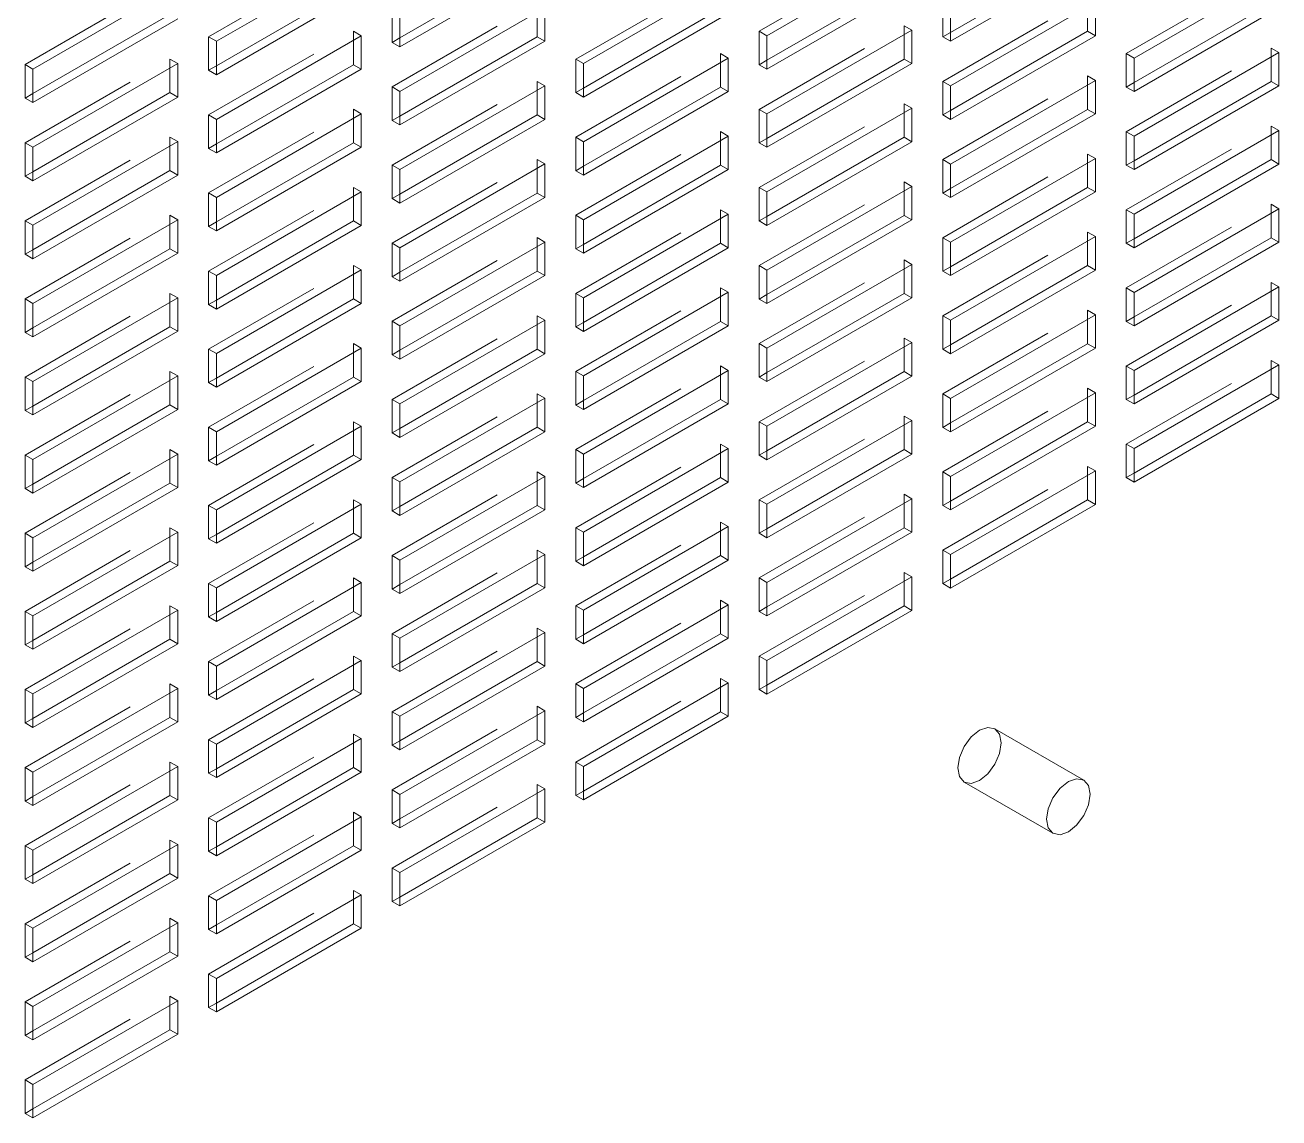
# Model space of a CAD drawing. Header units: millimetres. Extents: x 1 to 4201, y 2 to 2972.
# Drawn here: x 3786.4 to 3917.5, y 2226.5 to 2340.8 of the extents above; entities that cross this region are included whole.
import ezdxf

# ---------------------------------------------------------------- set-up
doc = ezdxf.new("R2010")
doc.units = ezdxf.units.MM
doc.header["$LTSCALE"] = 10
doc.linetypes.add('HIDDEN', pattern=[1.905, 1.27, -0.635])

msp = doc.modelspace()

# ---------------------------------------------------------------- linework, layer by layer
at = {"color": 7, "linetype": 'HIDDEN', "lineweight": 0}
for p, q in [((3863.122, 2340.127), (3878.274, 2348.875)), ((3805.543, 2339.55), (3820.695, 2348.297)), ((3843.929, 2337.213), (3859.081, 2345.96)), ((3901.508, 2337.791), (3916.66, 2346.538)), ((3786.35, 2336.635), (3801.502, 2345.382)), ((3882.315, 2334.876), (3897.467, 2343.624)), ((3824.736, 2334.299), (3839.888, 2343.046)), ((3824.736, 2338.965), (3824.736, 2342.464)), ((3882.315, 2339.542), (3882.315, 2343.042)), ((3863.122, 2331.962), (3878.274, 2340.709)), ((3879.082, 2340.243), (3878.274, 2340.709)), ((3878.274, 2340.709), (3878.274, 2339.776)), ((3805.543, 2331.384), (3820.695, 2340.131)), ((3805.543, 2336.05), (3805.543, 2339.55)), ((3806.351, 2339.083), (3805.543, 2339.55)), ((3821.503, 2339.665), (3820.695, 2340.131)), ((3820.695, 2340.131), (3820.695, 2339.198)), ((3825.544, 2339.431), (3824.736, 2338.965)), ((3863.122, 2336.628), (3863.122, 2340.127)), ((3863.93, 2339.661), (3863.122, 2340.127)), ((3883.123, 2340.009), (3882.315, 2339.542)), ((3883.123, 2339.076), (3882.315, 2339.542)), ((3825.544, 2338.498), (3824.736, 2338.965)), ((3901.508, 2329.625), (3916.66, 2338.373)), ((3917.468, 2337.906), (3916.66, 2338.373)), ((3916.66, 2338.373), (3916.66, 2337.44)), ((3786.35, 2328.47), (3801.502, 2337.217)), ((3787.158, 2336.169), (3786.35, 2336.635)), ((3786.35, 2333.136), (3786.35, 2336.635)), ((3802.311, 2336.751), (3801.502, 2337.217)), ((3801.502, 2337.217), (3801.502, 2336.284)), ((3843.929, 2329.048), (3859.081, 2337.795)), ((3843.929, 2333.714), (3843.929, 2337.213)), ((3844.737, 2336.747), (3843.929, 2337.213)), ((3859.889, 2337.328), (3859.081, 2337.795)), ((3859.081, 2337.795), (3859.081, 2336.862)), ((3863.93, 2337.095), (3863.122, 2336.628)), ((3863.93, 2336.161), (3863.122, 2336.628)), ((3901.508, 2334.291), (3901.508, 2337.791)), ((3902.316, 2337.324), (3901.508, 2337.791)), ((3806.351, 2336.517), (3805.543, 2336.05)), ((3806.351, 2335.584), (3805.543, 2336.05)), ((3882.315, 2326.711), (3897.467, 2335.458)), ((3898.275, 2334.992), (3897.467, 2335.458)), ((3897.467, 2335.458), (3897.467, 2334.525)), ((3824.736, 2326.133), (3839.888, 2334.88)), ((3824.736, 2330.799), (3824.736, 2334.299)), ((3825.544, 2333.832), (3824.736, 2334.299)), ((3840.696, 2334.414), (3839.888, 2334.88)), ((3839.888, 2334.88), (3839.888, 2333.947)), ((3844.737, 2334.18), (3843.929, 2333.714)), ((3882.315, 2331.377), (3882.315, 2334.876)), ((3883.123, 2334.41), (3882.315, 2334.876)), ((3902.316, 2334.758), (3901.508, 2334.291)), ((3902.316, 2333.825), (3901.508, 2334.291)), ((3787.158, 2333.602), (3786.35, 2333.136)), ((3787.158, 2332.669), (3786.35, 2333.136)), ((3844.737, 2333.247), (3843.929, 2333.714)), ((3805.543, 2323.219), (3820.695, 2331.966)), ((3805.543, 2327.885), (3805.543, 2331.384)), ((3806.351, 2330.918), (3805.543, 2331.384)), ((3821.503, 2331.5), (3820.695, 2331.966)), ((3820.695, 2331.966), (3820.695, 2331.033)), ((3863.122, 2323.797), (3878.274, 2332.544)), ((3863.122, 2328.463), (3863.122, 2331.962)), ((3863.93, 2331.496), (3863.122, 2331.962)), ((3879.082, 2332.077), (3878.274, 2332.544)), ((3878.274, 2332.544), (3878.274, 2331.611)), ((3883.123, 2331.844), (3882.315, 2331.377)), ((3883.123, 2330.91), (3882.315, 2331.377)), ((3825.544, 2331.266), (3824.736, 2330.799)), ((3825.544, 2330.333), (3824.736, 2330.799)), ((3901.508, 2321.46), (3916.66, 2330.207)), ((3917.468, 2329.741), (3916.66, 2330.207)), ((3916.66, 2330.207), (3916.66, 2329.274)), ((3786.35, 2320.304), (3801.502, 2329.052)), ((3802.311, 2328.585), (3801.502, 2329.052)), ((3801.502, 2329.052), (3801.502, 2328.119)), ((3843.929, 2320.882), (3859.081, 2329.629)), ((3843.929, 2325.548), (3843.929, 2329.048)), ((3844.737, 2328.581), (3843.929, 2329.048)), ((3859.889, 2329.163), (3859.081, 2329.629)), ((3859.081, 2329.629), (3859.081, 2328.696)), ((3863.93, 2328.929), (3863.122, 2328.463)), ((3901.508, 2326.126), (3901.508, 2329.625)), ((3902.316, 2329.159), (3901.508, 2329.625)), ((3787.158, 2328.003), (3786.35, 2328.47)), ((3786.35, 2324.97), (3786.35, 2328.47)), ((3806.351, 2328.351), (3805.543, 2327.885)), ((3806.351, 2327.418), (3805.543, 2327.885)), ((3863.93, 2327.996), (3863.122, 2328.463)), ((3824.736, 2317.968), (3839.888, 2326.715)), ((3825.544, 2325.667), (3824.736, 2326.133)), ((3824.736, 2322.634), (3824.736, 2326.133)), ((3840.696, 2326.249), (3839.888, 2326.715)), ((3839.888, 2326.715), (3839.888, 2325.782)), ((3882.315, 2318.546), (3897.467, 2327.293)), ((3883.123, 2326.245), (3882.315, 2326.711)), ((3882.315, 2323.212), (3882.315, 2326.711)), ((3898.275, 2326.826), (3897.467, 2327.293)), ((3897.467, 2327.293), (3897.467, 2326.36)), ((3902.316, 2326.593), (3901.508, 2326.126)), ((3902.316, 2325.66), (3901.508, 2326.126)), ((3787.158, 2325.437), (3786.35, 2324.97)), ((3787.158, 2324.504), (3786.35, 2324.97)), ((3844.737, 2326.015), (3843.929, 2325.548)), ((3844.737, 2325.082), (3843.929, 2325.548)), ((3805.543, 2315.053), (3820.695, 2323.801)), ((3821.503, 2323.334), (3820.695, 2323.801)), ((3820.695, 2323.801), (3820.695, 2322.868)), ((3863.122, 2315.631), (3878.274, 2324.378)), ((3863.93, 2323.33), (3863.122, 2323.797)), ((3863.122, 2320.297), (3863.122, 2323.797)), ((3879.082, 2323.912), (3878.274, 2324.378)), ((3878.274, 2324.378), (3878.274, 2323.445)), ((3883.123, 2323.678), (3882.315, 2323.212)), ((3806.351, 2322.752), (3805.543, 2323.219)), ((3805.543, 2319.719), (3805.543, 2323.219)), ((3825.544, 2323.1), (3824.736, 2322.634)), ((3825.544, 2322.167), (3824.736, 2322.634)), ((3883.123, 2322.745), (3882.315, 2323.212)), ((3786.35, 2312.139), (3801.502, 2320.886)), ((3802.311, 2320.42), (3801.502, 2320.886)), ((3801.502, 2320.886), (3801.502, 2319.953)), ((3843.929, 2312.717), (3859.081, 2321.464)), ((3844.737, 2320.416), (3843.929, 2320.882)), ((3843.929, 2317.383), (3843.929, 2320.882)), ((3859.889, 2320.998), (3859.081, 2321.464)), ((3859.081, 2321.464), (3859.081, 2320.531)), ((3901.508, 2313.295), (3916.66, 2322.042)), ((3902.316, 2320.994), (3901.508, 2321.46)), ((3901.508, 2317.961), (3901.508, 2321.46)), ((3917.468, 2321.575), (3916.66, 2322.042)), ((3916.66, 2322.042), (3916.66, 2321.109)), ((3787.158, 2319.838), (3786.35, 2320.304)), ((3786.35, 2316.805), (3786.35, 2320.304)), ((3806.351, 2320.186), (3805.543, 2319.719)), ((3806.351, 2319.253), (3805.543, 2319.719)), ((3863.93, 2320.764), (3863.122, 2320.297)), ((3863.93, 2319.831), (3863.122, 2320.297)), ((3824.736, 2309.802), (3839.888, 2318.55)), ((3840.696, 2318.083), (3839.888, 2318.55)), ((3839.888, 2318.55), (3839.888, 2317.617)), ((3882.315, 2310.38), (3897.467, 2319.127)), ((3882.315, 2315.046), (3882.315, 2318.546)), ((3883.123, 2318.079), (3882.315, 2318.546)), ((3898.275, 2318.661), (3897.467, 2319.127)), ((3897.467, 2319.127), (3897.467, 2318.194)), ((3902.316, 2318.427), (3901.508, 2317.961)), ((3787.158, 2317.271), (3786.35, 2316.805)), ((3824.736, 2314.468), (3824.736, 2317.968)), ((3825.544, 2317.501), (3824.736, 2317.968)), ((3844.737, 2317.849), (3843.929, 2317.383)), ((3844.737, 2316.916), (3843.929, 2317.383)), ((3902.316, 2317.494), (3901.508, 2317.961)), ((3787.158, 2316.338), (3786.35, 2316.805)), ((3805.543, 2306.888), (3820.695, 2315.635)), ((3821.503, 2315.169), (3820.695, 2315.635)), ((3820.695, 2315.635), (3820.695, 2314.702)), ((3863.122, 2307.466), (3878.274, 2316.213)), ((3863.122, 2312.132), (3863.122, 2315.631)), ((3863.93, 2315.165), (3863.122, 2315.631)), ((3879.082, 2315.747), (3878.274, 2316.213)), ((3878.274, 2316.213), (3878.274, 2315.28)), ((3806.351, 2314.587), (3805.543, 2315.053)), ((3805.543, 2311.554), (3805.543, 2315.053)), ((3825.544, 2314.935), (3824.736, 2314.468)), ((3825.544, 2314.002), (3824.736, 2314.468)), ((3883.123, 2315.513), (3882.315, 2315.046)), ((3883.123, 2314.58), (3882.315, 2315.046)), ((3843.929, 2304.551), (3859.081, 2313.299)), ((3859.889, 2312.832), (3859.081, 2313.299)), ((3859.081, 2313.299), (3859.081, 2312.366)), ((3901.508, 2305.129), (3916.66, 2313.876)), ((3901.508, 2309.795), (3901.508, 2313.295)), ((3902.316, 2312.828), (3901.508, 2313.295)), ((3917.468, 2313.41), (3916.66, 2313.876)), ((3916.66, 2313.876), (3916.66, 2312.943)), ((3786.35, 2303.974), (3801.502, 2312.721)), ((3786.35, 2308.64), (3786.35, 2312.139)), ((3787.158, 2311.672), (3786.35, 2312.139)), ((3802.311, 2312.254), (3801.502, 2312.721)), ((3801.502, 2312.721), (3801.502, 2311.788)), ((3806.351, 2312.02), (3805.543, 2311.554)), ((3844.737, 2312.25), (3843.929, 2312.717)), ((3843.929, 2309.217), (3843.929, 2312.717)), ((3863.93, 2312.598), (3863.122, 2312.132)), ((3863.93, 2311.665), (3863.122, 2312.132)), ((3806.351, 2311.087), (3805.543, 2311.554)), ((3824.736, 2301.637), (3839.888, 2310.384)), ((3840.696, 2309.918), (3839.888, 2310.384)), ((3839.888, 2310.384), (3839.888, 2309.451)), ((3882.315, 2302.215), (3897.467, 2310.962)), ((3882.315, 2306.881), (3882.315, 2310.38)), ((3883.123, 2309.914), (3882.315, 2310.38)), ((3898.275, 2310.496), (3897.467, 2310.962)), ((3897.467, 2310.962), (3897.467, 2310.029)), ((3787.158, 2309.106), (3786.35, 2308.64)), ((3825.544, 2309.336), (3824.736, 2309.802)), ((3824.736, 2306.303), (3824.736, 2309.802)), ((3844.737, 2309.684), (3843.929, 2309.217)), ((3844.737, 2308.751), (3843.929, 2309.217)), ((3902.316, 2310.262), (3901.508, 2309.795)), ((3902.316, 2309.329), (3901.508, 2309.795)), ((3787.158, 2308.173), (3786.35, 2308.64)), ((3863.122, 2299.3), (3878.274, 2308.048)), ((3879.082, 2307.581), (3878.274, 2308.048)), ((3878.274, 2308.048), (3878.274, 2307.115)), ((3805.543, 2298.723), (3820.695, 2307.47)), ((3805.543, 2303.389), (3805.543, 2306.888)), ((3806.351, 2306.421), (3805.543, 2306.888)), ((3821.503, 2307.003), (3820.695, 2307.47)), ((3820.695, 2307.47), (3820.695, 2306.537)), ((3825.544, 2306.769), (3824.736, 2306.303)), ((3863.93, 2306.999), (3863.122, 2307.466)), ((3863.122, 2303.966), (3863.122, 2307.466)), ((3883.123, 2307.347), (3882.315, 2306.881)), ((3883.123, 2306.414), (3882.315, 2306.881)), ((3825.544, 2305.836), (3824.736, 2306.303)), ((3843.929, 2296.386), (3859.081, 2305.133)), ((3859.889, 2304.667), (3859.081, 2305.133)), ((3859.081, 2305.133), (3859.081, 2304.2)), ((3901.508, 2296.964), (3916.66, 2305.711)), ((3902.316, 2304.663), (3901.508, 2305.129)), ((3901.508, 2301.63), (3901.508, 2305.129)), ((3917.468, 2305.245), (3916.66, 2305.711)), ((3916.66, 2305.711), (3916.66, 2304.778)), ((3786.35, 2295.808), (3801.502, 2304.555)), ((3787.158, 2303.507), (3786.35, 2303.974)), ((3786.35, 2300.474), (3786.35, 2303.974)), ((3802.311, 2304.089), (3801.502, 2304.555)), ((3801.502, 2304.555), (3801.502, 2303.622)), ((3806.351, 2303.855), (3805.543, 2303.389)), ((3843.929, 2301.052), (3843.929, 2304.551)), ((3844.737, 2304.085), (3843.929, 2304.551)), ((3863.93, 2304.433), (3863.122, 2303.966)), ((3863.93, 2303.5), (3863.122, 2303.966)), ((3806.351, 2302.922), (3805.543, 2303.389)), ((3882.315, 2294.049), (3897.467, 2302.797)), ((3898.275, 2302.33), (3897.467, 2302.797)), ((3897.467, 2302.797), (3897.467, 2301.864)), ((3824.736, 2293.472), (3839.888, 2302.219)), ((3824.736, 2298.138), (3824.736, 2301.637)), ((3825.544, 2301.17), (3824.736, 2301.637)), ((3840.696, 2301.752), (3839.888, 2302.219)), ((3839.888, 2302.219), (3839.888, 2301.286)), ((3844.737, 2301.518), (3843.929, 2301.052)), ((3882.315, 2298.715), (3882.315, 2302.215)), ((3883.123, 2301.748), (3882.315, 2302.215)), ((3902.316, 2302.096), (3901.508, 2301.63)), ((3902.316, 2301.163), (3901.508, 2301.63)), ((3787.158, 2300.941), (3786.35, 2300.474)), ((3787.158, 2300.008), (3786.35, 2300.474)), ((3844.737, 2300.585), (3843.929, 2301.052)), ((3863.122, 2291.135), (3878.274, 2299.882)), ((3879.082, 2299.416), (3878.274, 2299.882)), ((3878.274, 2299.882), (3878.274, 2298.949)), ((3805.543, 2290.557), (3820.695, 2299.304)), ((3806.351, 2298.256), (3805.543, 2298.723)), ((3805.543, 2295.223), (3805.543, 2298.723)), ((3821.503, 2298.838), (3820.695, 2299.304)), ((3820.695, 2299.304), (3820.695, 2298.371)), ((3825.544, 2298.604), (3824.736, 2298.138)), ((3863.122, 2295.801), (3863.122, 2299.3)), ((3863.93, 2298.834), (3863.122, 2299.3)), ((3883.123, 2299.182), (3882.315, 2298.715)), ((3883.123, 2298.249), (3882.315, 2298.715)), ((3825.544, 2297.671), (3824.736, 2298.138)), ((3786.35, 2287.643), (3801.502, 2296.39)), ((3802.311, 2295.923), (3801.502, 2296.39)), ((3801.502, 2296.39), (3801.502, 2295.457)), ((3843.929, 2288.221), (3859.081, 2296.968)), ((3844.737, 2295.919), (3843.929, 2296.386)), ((3843.929, 2292.887), (3843.929, 2296.386)), ((3859.889, 2296.501), (3859.081, 2296.968)), ((3859.081, 2296.968), (3859.081, 2296.035)), ((3863.93, 2296.267), (3863.122, 2295.801)), ((3902.316, 2296.497), (3901.508, 2296.964)), ((3901.508, 2293.464), (3901.508, 2296.964)), ((3787.158, 2295.342), (3786.35, 2295.808)), ((3786.35, 2292.309), (3786.35, 2295.808)), ((3806.351, 2295.69), (3805.543, 2295.223)), ((3806.351, 2294.757), (3805.543, 2295.223)), ((3863.93, 2295.334), (3863.122, 2295.801)), ((3882.315, 2285.884), (3897.467, 2294.631)), ((3898.275, 2294.165), (3897.467, 2294.631)), ((3897.467, 2294.631), (3897.467, 2293.698)), ((3824.736, 2285.306), (3839.888, 2294.053)), ((3824.736, 2289.972), (3824.736, 2293.472)), ((3825.544, 2293.005), (3824.736, 2293.472)), ((3840.696, 2293.587), (3839.888, 2294.053)), ((3839.888, 2294.053), (3839.888, 2293.12)), ((3844.737, 2293.353), (3843.929, 2292.887)), ((3882.315, 2290.55), (3882.315, 2294.049)), ((3883.123, 2293.583), (3882.315, 2294.049)), ((3902.316, 2293.931), (3901.508, 2293.464)), ((3902.316, 2292.998), (3901.508, 2293.464)), ((3787.158, 2292.775), (3786.35, 2292.309)), ((3787.158, 2291.842), (3786.35, 2292.309)), ((3844.737, 2292.42), (3843.929, 2292.887)), ((3805.543, 2282.392), (3820.695, 2291.139)), ((3821.503, 2290.672), (3820.695, 2291.139)), ((3820.695, 2291.139), (3820.695, 2290.206)), ((3863.122, 2282.97), (3878.274, 2291.717)), ((3863.122, 2287.636), (3863.122, 2291.135)), ((3863.93, 2290.668), (3863.122, 2291.135)), ((3879.082, 2291.25), (3878.274, 2291.717)), ((3878.274, 2291.717), (3878.274, 2290.784)), ((3883.123, 2291.016), (3882.315, 2290.55)), ((3806.351, 2290.091), (3805.543, 2290.557)), ((3805.543, 2287.058), (3805.543, 2290.557)), ((3825.544, 2290.439), (3824.736, 2289.972)), ((3825.544, 2289.506), (3824.736, 2289.972)), ((3883.123, 2290.083), (3882.315, 2290.55)), ((3786.35, 2279.477), (3801.502, 2288.225)), ((3802.311, 2287.758), (3801.502, 2288.225)), ((3801.502, 2288.225), (3801.502, 2287.292)), ((3843.929, 2280.055), (3859.081, 2288.802)), ((3843.929, 2284.721), (3843.929, 2288.221)), ((3844.737, 2287.754), (3843.929, 2288.221)), ((3859.889, 2288.336), (3859.081, 2288.802)), ((3859.081, 2288.802), (3859.081, 2287.869)), ((3863.93, 2288.102), (3863.122, 2287.636)), ((3787.158, 2287.176), (3786.35, 2287.643)), ((3786.35, 2284.143), (3786.35, 2287.643)), ((3806.351, 2287.524), (3805.543, 2287.058)), ((3806.351, 2286.591), (3805.543, 2287.058)), ((3863.93, 2287.169), (3863.122, 2287.636)), ((3824.736, 2277.141), (3839.888, 2285.888)), ((3840.696, 2285.421), (3839.888, 2285.888)), ((3839.888, 2285.888), (3839.888, 2284.955)), ((3883.123, 2285.418), (3882.315, 2285.884)), ((3882.315, 2282.385), (3882.315, 2285.884)), ((3787.158, 2284.61), (3786.35, 2284.143)), ((3787.158, 2283.677), (3786.35, 2284.143)), ((3824.736, 2281.807), (3824.736, 2285.306)), ((3825.544, 2284.84), (3824.736, 2285.306)), ((3844.737, 2285.188), (3843.929, 2284.721)), ((3844.737, 2284.255), (3843.929, 2284.721)), ((3805.543, 2274.226), (3820.695, 2282.974)), ((3821.503, 2282.507), (3820.695, 2282.974)), ((3820.695, 2282.974), (3820.695, 2282.041)), ((3863.122, 2274.804), (3878.274, 2283.551)), ((3863.122, 2279.47), (3863.122, 2282.97)), ((3863.93, 2282.503), (3863.122, 2282.97)), ((3879.082, 2283.085), (3878.274, 2283.551)), ((3878.274, 2283.551), (3878.274, 2282.618)), ((3883.123, 2282.851), (3882.315, 2282.385)), ((3806.351, 2281.925), (3805.543, 2282.392)), ((3805.543, 2278.892), (3805.543, 2282.392)), ((3825.544, 2282.273), (3824.736, 2281.807)), ((3825.544, 2281.34), (3824.736, 2281.807)), ((3883.123, 2281.918), (3882.315, 2282.385)), ((3843.929, 2271.89), (3859.081, 2280.637)), ((3859.889, 2280.17), (3859.081, 2280.637)), ((3859.081, 2280.637), (3859.081, 2279.704)), ((3786.35, 2271.312), (3801.502, 2280.059)), ((3786.35, 2275.978), (3786.35, 2279.477)), ((3787.158, 2279.011), (3786.35, 2279.477)), ((3802.311, 2279.593), (3801.502, 2280.059)), ((3801.502, 2280.059), (3801.502, 2279.126)), ((3806.351, 2279.359), (3805.543, 2278.892)), ((3806.351, 2278.426), (3805.543, 2278.892)), ((3843.929, 2276.556), (3843.929, 2280.055)), ((3844.737, 2279.589), (3843.929, 2280.055)), ((3863.93, 2279.937), (3863.122, 2279.47)), ((3863.93, 2279.004), (3863.122, 2279.47)), ((3824.736, 2268.975), (3839.888, 2277.723)), ((3840.696, 2277.256), (3839.888, 2277.723)), ((3839.888, 2277.723), (3839.888, 2276.79)), ((3787.158, 2276.444), (3786.35, 2275.978)), ((3824.736, 2273.641), (3824.736, 2277.141)), ((3825.544, 2276.674), (3824.736, 2277.141)), ((3844.737, 2277.022), (3843.929, 2276.556)), ((3844.737, 2276.089), (3843.929, 2276.556)), ((3787.158, 2275.511), (3786.35, 2275.978)), ((3805.543, 2266.061), (3820.695, 2274.808)), ((3806.351, 2273.76), (3805.543, 2274.226)), ((3805.543, 2270.727), (3805.543, 2274.226)), ((3821.503, 2274.342), (3820.695, 2274.808)), ((3820.695, 2274.808), (3820.695, 2273.875)), ((3825.544, 2274.108), (3824.736, 2273.641)), ((3825.544, 2273.175), (3824.736, 2273.641)), ((3863.122, 2271.305), (3863.122, 2274.804)), ((3863.93, 2274.338), (3863.122, 2274.804)), ((3843.929, 2263.724), (3859.081, 2272.472)), ((3859.889, 2272.005), (3859.081, 2272.472)), ((3859.081, 2272.472), (3859.081, 2271.539)), ((3786.35, 2263.147), (3801.502, 2271.894)), ((3786.35, 2267.812), (3786.35, 2271.312)), ((3787.158, 2270.845), (3786.35, 2271.312)), ((3802.311, 2271.427), (3801.502, 2271.894)), ((3801.502, 2271.894), (3801.502, 2270.961)), ((3806.351, 2271.193), (3805.543, 2270.727)), ((3843.929, 2268.39), (3843.929, 2271.89)), ((3844.737, 2271.423), (3843.929, 2271.89)), ((3863.93, 2271.771), (3863.122, 2271.305)), ((3863.93, 2270.838), (3863.122, 2271.305)), ((3806.351, 2270.26), (3805.543, 2270.727)), ((3824.736, 2260.81), (3839.888, 2269.557)), ((3824.736, 2265.476), (3824.736, 2268.975)), ((3825.544, 2268.509), (3824.736, 2268.975)), ((3840.696, 2269.091), (3839.888, 2269.557)), ((3839.888, 2269.557), (3839.888, 2268.624)), ((3844.737, 2268.857), (3843.929, 2268.39)), ((3844.737, 2267.924), (3843.929, 2268.39)), ((3787.158, 2268.279), (3786.35, 2267.812)), ((3787.158, 2267.346), (3786.35, 2267.812)), ((3805.543, 2257.896), (3820.695, 2266.643)), ((3805.543, 2262.561), (3805.543, 2266.061)), ((3806.351, 2265.594), (3805.543, 2266.061)), ((3821.503, 2266.176), (3820.695, 2266.643)), ((3820.695, 2266.643), (3820.695, 2265.71)), ((3825.544, 2265.942), (3824.736, 2265.476)), ((3825.544, 2265.009), (3824.736, 2265.476)), ((3786.35, 2254.981), (3801.502, 2263.728)), ((3786.35, 2259.647), (3786.35, 2263.147)), ((3787.158, 2262.68), (3786.35, 2263.147)), ((3802.311, 2263.262), (3801.502, 2263.728)), ((3801.502, 2263.728), (3801.502, 2262.795)), ((3844.737, 2263.258), (3843.929, 2263.724)), ((3843.929, 2260.225), (3843.929, 2263.724)), ((3806.351, 2263.028), (3805.543, 2262.561)), ((3806.351, 2262.095), (3805.543, 2262.561)), ((3824.736, 2252.645), (3839.888, 2261.392)), ((3824.736, 2257.311), (3824.736, 2260.81)), ((3825.544, 2260.343), (3824.736, 2260.81)), ((3840.696, 2260.925), (3839.888, 2261.392)), ((3839.888, 2261.392), (3839.888, 2260.459)), ((3844.737, 2260.691), (3843.929, 2260.225)), ((3787.158, 2260.114), (3786.35, 2259.647)), ((3787.158, 2259.181), (3786.35, 2259.647)), ((3844.737, 2259.758), (3843.929, 2260.225)), ((3805.543, 2249.73), (3820.695, 2258.477)), ((3805.543, 2254.396), (3805.543, 2257.896)), ((3806.351, 2257.429), (3805.543, 2257.896)), ((3821.503, 2258.011), (3820.695, 2258.477)), ((3820.695, 2258.477), (3820.695, 2257.544)), ((3825.544, 2257.777), (3824.736, 2257.311)), ((3825.544, 2256.844), (3824.736, 2257.311)), ((3786.35, 2246.816), (3801.502, 2255.563)), ((3802.311, 2255.096), (3801.502, 2255.563)), ((3801.502, 2255.563), (3801.502, 2254.63)), ((3786.35, 2251.482), (3786.35, 2254.981)), ((3787.158, 2254.515), (3786.35, 2254.981)), ((3806.351, 2254.863), (3805.543, 2254.396)), ((3806.351, 2253.93), (3805.543, 2254.396)), ((3824.736, 2249.145), (3824.736, 2252.645)), ((3825.544, 2252.178), (3824.736, 2252.645)), ((3787.158, 2251.948), (3786.35, 2251.482)), ((3787.158, 2251.015), (3786.35, 2251.482)), ((3805.543, 2241.565), (3820.695, 2250.312)), ((3821.503, 2249.845), (3820.695, 2250.312)), ((3820.695, 2250.312), (3820.695, 2249.379)), ((3805.543, 2246.231), (3805.543, 2249.73)), ((3806.351, 2249.264), (3805.543, 2249.73)), ((3825.544, 2249.612), (3824.736, 2249.145)), ((3825.544, 2248.679), (3824.736, 2249.145)), ((3786.35, 2238.65), (3801.502, 2247.398)), ((3802.311, 2246.931), (3801.502, 2247.398)), ((3801.502, 2247.398), (3801.502, 2246.465)), ((3786.35, 2243.316), (3786.35, 2246.816)), ((3787.158, 2246.349), (3786.35, 2246.816)), ((3806.351, 2246.697), (3805.543, 2246.231)), ((3806.351, 2245.764), (3805.543, 2246.231)), ((3787.158, 2243.783), (3786.35, 2243.316)), ((3787.158, 2242.85), (3786.35, 2243.316)), ((3805.543, 2238.065), (3805.543, 2241.565)), ((3806.351, 2241.098), (3805.543, 2241.565)), ((3786.35, 2230.485), (3801.502, 2239.232)), ((3786.35, 2235.151), (3786.35, 2238.65)), ((3787.158, 2238.184), (3786.35, 2238.65)), ((3802.311, 2238.766), (3801.502, 2239.232)), ((3801.502, 2239.232), (3801.502, 2238.299)), ((3806.351, 2238.532), (3805.543, 2238.065)), ((3806.351, 2237.599), (3805.543, 2238.065)), ((3787.158, 2235.617), (3786.35, 2235.151)), ((3787.158, 2234.684), (3786.35, 2235.151)), ((3786.35, 2226.985), (3786.35, 2230.485)), ((3787.158, 2230.018), (3786.35, 2230.485)), ((3787.158, 2227.452), (3786.35, 2226.985)), ((3787.158, 2226.519), (3786.35, 2226.985))]:
    msp.add_line(p, q, dxfattribs=at)
at = {"color": 7, "linetype": 'Continuous', "lineweight": 15}
for p, q in [((3863.93, 2339.661), (3879.082, 2348.408)), ((3806.351, 2339.083), (3821.503, 2347.83)), ((3839.888, 2347.712), (3825.544, 2339.431)), ((3840.696, 2347.245), (3825.544, 2338.498)), ((3897.467, 2348.29), (3883.123, 2340.009)), ((3898.275, 2347.823), (3883.123, 2339.076)), ((3902.316, 2337.324), (3917.468, 2346.072)), ((3787.158, 2336.169), (3802.311, 2344.916)), ((3820.695, 2344.797), (3806.351, 2336.517)), ((3844.737, 2336.747), (3859.889, 2345.494)), ((3878.274, 2345.375), (3863.93, 2337.095)), ((3879.082, 2344.909), (3863.93, 2336.161)), ((3821.503, 2344.331), (3806.351, 2335.584)), ((3883.123, 2334.41), (3898.275, 2343.157)), ((3898.275, 2343.157), (3898.275, 2339.658)), ((3801.502, 2341.883), (3787.158, 2333.602)), ((3825.544, 2333.832), (3840.696, 2342.579)), ((3825.544, 2338.498), (3825.544, 2341.998)), ((3839.888, 2342.113), (3839.888, 2339.546)), ((3840.696, 2342.579), (3840.696, 2339.08)), ((3859.081, 2342.461), (3844.737, 2334.18)), ((3859.889, 2341.994), (3844.737, 2333.247)), ((3883.123, 2339.076), (3883.123, 2342.575)), ((3897.467, 2342.691), (3897.467, 2340.124)), ((3916.66, 2343.039), (3902.316, 2334.758)), ((3917.468, 2342.572), (3902.316, 2333.825)), ((3802.311, 2341.416), (3787.158, 2332.669)), ((3806.351, 2330.918), (3821.503, 2339.665)), ((3820.695, 2339.198), (3820.695, 2336.632)), ((3821.503, 2339.665), (3821.503, 2336.165)), ((3839.888, 2339.546), (3825.544, 2331.266)), ((3840.696, 2339.08), (3839.888, 2339.546)), ((3863.93, 2331.496), (3879.082, 2340.243)), ((3863.93, 2336.161), (3863.93, 2339.661)), ((3878.274, 2339.776), (3878.274, 2337.21)), ((3879.082, 2340.243), (3879.082, 2336.743)), ((3897.467, 2340.124), (3883.123, 2331.844)), ((3898.275, 2339.658), (3883.123, 2330.91)), ((3898.275, 2339.658), (3897.467, 2340.124)), ((3806.351, 2335.584), (3806.351, 2339.083)), ((3840.696, 2339.08), (3825.544, 2330.333)), ((3902.316, 2329.159), (3917.468, 2337.906)), ((3917.468, 2337.906), (3917.468, 2334.407)), ((3787.158, 2328.003), (3802.311, 2336.751)), ((3802.311, 2336.751), (3802.311, 2333.251)), ((3820.695, 2336.632), (3806.351, 2328.351)), ((3821.503, 2336.165), (3820.695, 2336.632)), ((3844.737, 2328.581), (3859.889, 2337.328)), ((3844.737, 2333.247), (3844.737, 2336.747)), ((3859.081, 2336.862), (3859.081, 2334.295)), ((3859.889, 2337.328), (3859.889, 2333.829)), ((3878.274, 2337.21), (3863.93, 2328.929)), ((3879.082, 2336.743), (3863.93, 2327.996)), ((3879.082, 2336.743), (3878.274, 2337.21)), ((3902.316, 2333.825), (3902.316, 2337.324)), ((3916.66, 2337.44), (3916.66, 2334.873)), ((3787.158, 2332.669), (3787.158, 2336.169)), ((3801.502, 2336.284), (3801.502, 2333.718)), ((3821.503, 2336.165), (3806.351, 2327.418)), ((3825.544, 2325.667), (3840.696, 2334.414)), ((3839.888, 2333.947), (3839.888, 2331.381)), ((3840.696, 2334.414), (3840.696, 2330.914)), ((3859.081, 2334.295), (3844.737, 2326.015)), ((3859.889, 2333.829), (3859.081, 2334.295)), ((3883.123, 2326.245), (3898.275, 2334.992)), ((3883.123, 2330.91), (3883.123, 2334.41)), ((3897.467, 2334.525), (3897.467, 2331.959)), ((3898.275, 2334.992), (3898.275, 2331.492)), ((3916.66, 2334.873), (3902.316, 2326.593)), ((3917.468, 2334.407), (3902.316, 2325.66)), ((3917.468, 2334.407), (3916.66, 2334.873)), ((3801.502, 2333.718), (3787.158, 2325.437)), ((3802.311, 2333.251), (3787.158, 2324.504)), ((3802.311, 2333.251), (3801.502, 2333.718)), ((3825.544, 2330.333), (3825.544, 2333.832)), ((3859.889, 2333.829), (3844.737, 2325.082)), ((3806.351, 2322.752), (3821.503, 2331.5)), ((3821.503, 2331.5), (3821.503, 2328)), ((3839.888, 2331.381), (3825.544, 2323.1)), ((3840.696, 2330.914), (3839.888, 2331.381)), ((3863.93, 2323.33), (3879.082, 2332.077)), ((3863.93, 2327.996), (3863.93, 2331.496)), ((3878.274, 2331.611), (3878.274, 2329.044)), ((3879.082, 2332.077), (3879.082, 2328.578)), ((3897.467, 2331.959), (3883.123, 2323.678)), ((3898.275, 2331.492), (3883.123, 2322.745)), ((3898.275, 2331.492), (3897.467, 2331.959)), ((3806.351, 2327.418), (3806.351, 2330.918)), ((3820.695, 2331.033), (3820.695, 2328.467)), ((3840.696, 2330.914), (3825.544, 2322.167)), ((3844.737, 2320.416), (3859.889, 2329.163)), ((3859.081, 2328.696), (3859.081, 2326.13)), ((3859.889, 2329.163), (3859.889, 2325.663)), ((3878.274, 2329.044), (3863.93, 2320.764)), ((3879.082, 2328.578), (3878.274, 2329.044)), ((3902.316, 2320.994), (3917.468, 2329.741)), ((3902.316, 2325.66), (3902.316, 2329.159)), ((3916.66, 2329.274), (3916.66, 2326.708)), ((3917.468, 2329.741), (3917.468, 2326.241)), ((3787.158, 2319.838), (3802.311, 2328.585)), ((3787.158, 2324.504), (3787.158, 2328.003)), ((3801.502, 2328.119), (3801.502, 2325.552)), ((3802.311, 2328.585), (3802.311, 2325.086)), ((3820.695, 2328.467), (3806.351, 2320.186)), ((3821.503, 2328), (3806.351, 2319.253)), ((3821.503, 2328), (3820.695, 2328.467)), ((3844.737, 2325.082), (3844.737, 2328.581)), ((3879.082, 2328.578), (3863.93, 2319.831)), ((3825.544, 2317.501), (3840.696, 2326.249)), ((3840.696, 2326.249), (3840.696, 2322.749)), ((3859.081, 2326.13), (3844.737, 2317.849)), ((3859.889, 2325.663), (3859.081, 2326.13)), ((3883.123, 2318.079), (3898.275, 2326.826)), ((3883.123, 2322.745), (3883.123, 2326.245)), ((3897.467, 2326.36), (3897.467, 2323.793)), ((3898.275, 2326.826), (3898.275, 2323.327)), ((3916.66, 2326.708), (3902.316, 2318.427)), ((3917.468, 2326.241), (3902.316, 2317.494)), ((3917.468, 2326.241), (3916.66, 2326.708)), ((3801.502, 2325.552), (3787.158, 2317.271)), ((3802.311, 2325.086), (3787.158, 2316.338)), ((3802.311, 2325.086), (3801.502, 2325.552)), ((3825.544, 2322.167), (3825.544, 2325.667)), ((3839.888, 2325.782), (3839.888, 2323.216)), ((3859.889, 2325.663), (3844.737, 2316.916)), ((3863.93, 2315.165), (3879.082, 2323.912)), ((3878.274, 2323.445), (3878.274, 2320.879)), ((3879.082, 2323.912), (3879.082, 2320.412)), ((3897.467, 2323.793), (3883.123, 2315.513)), ((3898.275, 2323.327), (3897.467, 2323.793)), ((3806.351, 2314.587), (3821.503, 2323.334)), ((3806.351, 2319.253), (3806.351, 2322.752)), ((3820.695, 2322.868), (3820.695, 2320.301)), ((3821.503, 2323.334), (3821.503, 2319.835)), ((3839.888, 2323.216), (3825.544, 2314.935)), ((3840.696, 2322.749), (3825.544, 2314.002)), ((3840.696, 2322.749), (3839.888, 2323.216)), ((3863.93, 2319.831), (3863.93, 2323.33)), ((3898.275, 2323.327), (3883.123, 2314.58)), ((3844.737, 2312.25), (3859.889, 2320.998)), ((3859.889, 2320.998), (3859.889, 2317.498)), ((3878.274, 2320.879), (3863.93, 2312.598)), ((3879.082, 2320.412), (3878.274, 2320.879)), ((3902.316, 2312.828), (3917.468, 2321.575)), ((3902.316, 2317.494), (3902.316, 2320.994)), ((3916.66, 2321.109), (3916.66, 2318.542)), ((3917.468, 2321.575), (3917.468, 2318.076)), ((3787.158, 2311.672), (3802.311, 2320.42)), ((3787.158, 2316.338), (3787.158, 2319.838)), ((3801.502, 2319.953), (3801.502, 2317.387)), ((3802.311, 2320.42), (3802.311, 2316.92)), ((3820.695, 2320.301), (3806.351, 2312.02)), ((3821.503, 2319.835), (3806.351, 2311.087)), ((3821.503, 2319.835), (3820.695, 2320.301)), ((3844.737, 2316.916), (3844.737, 2320.416)), ((3859.081, 2320.531), (3859.081, 2317.965)), ((3879.082, 2320.412), (3863.93, 2311.665)), ((3883.123, 2309.914), (3898.275, 2318.661)), ((3897.467, 2318.194), (3897.467, 2315.628)), ((3898.275, 2318.661), (3898.275, 2315.162)), ((3916.66, 2318.542), (3902.316, 2310.262)), ((3917.468, 2318.076), (3916.66, 2318.542)), ((3801.502, 2317.387), (3787.158, 2309.106)), ((3802.311, 2316.92), (3787.158, 2308.173)), ((3802.311, 2316.92), (3801.502, 2317.387)), ((3825.544, 2309.336), (3840.696, 2318.083)), ((3825.544, 2314.002), (3825.544, 2317.501)), ((3839.888, 2317.617), (3839.888, 2315.05)), ((3840.696, 2318.083), (3840.696, 2314.584)), ((3859.081, 2317.965), (3844.737, 2309.684)), ((3859.889, 2317.498), (3844.737, 2308.751)), ((3859.889, 2317.498), (3859.081, 2317.965)), ((3883.123, 2314.58), (3883.123, 2318.079)), ((3917.468, 2318.076), (3902.316, 2309.329)), ((3863.93, 2306.999), (3879.082, 2315.747)), ((3879.082, 2315.747), (3879.082, 2312.247)), ((3897.467, 2315.628), (3883.123, 2307.347)), ((3898.275, 2315.162), (3897.467, 2315.628)), ((3806.351, 2306.421), (3821.503, 2315.169)), ((3806.351, 2311.087), (3806.351, 2314.587)), ((3820.695, 2314.702), (3820.695, 2312.136)), ((3821.503, 2315.169), (3821.503, 2311.669)), ((3839.888, 2315.05), (3825.544, 2306.769)), ((3840.696, 2314.584), (3825.544, 2305.836)), ((3840.696, 2314.584), (3839.888, 2315.05)), ((3863.93, 2311.665), (3863.93, 2315.165)), ((3878.274, 2315.28), (3878.274, 2312.714)), ((3898.275, 2315.162), (3883.123, 2306.414)), ((3902.316, 2304.663), (3917.468, 2313.41)), ((3916.66, 2312.943), (3916.66, 2310.377)), ((3917.468, 2313.41), (3917.468, 2309.911)), ((3787.158, 2303.507), (3802.311, 2312.254)), ((3787.158, 2308.173), (3787.158, 2311.672)), ((3801.502, 2311.788), (3801.502, 2309.221)), ((3802.311, 2312.254), (3802.311, 2308.755)), ((3820.695, 2312.136), (3806.351, 2303.855)), ((3821.503, 2311.669), (3806.351, 2302.922)), ((3821.503, 2311.669), (3820.695, 2312.136)), ((3844.737, 2304.085), (3859.889, 2312.832)), ((3844.737, 2308.751), (3844.737, 2312.25)), ((3859.081, 2312.366), (3859.081, 2309.799)), ((3859.889, 2312.832), (3859.889, 2309.333)), ((3878.274, 2312.714), (3863.93, 2304.433)), ((3879.082, 2312.247), (3863.93, 2303.5)), ((3879.082, 2312.247), (3878.274, 2312.714)), ((3902.316, 2309.329), (3902.316, 2312.828)), ((3883.123, 2301.748), (3898.275, 2310.496)), ((3898.275, 2310.496), (3898.275, 2306.996)), ((3916.66, 2310.377), (3902.316, 2302.096)), ((3917.468, 2309.911), (3916.66, 2310.377)), ((3801.502, 2309.221), (3787.158, 2300.941)), ((3802.311, 2308.755), (3801.502, 2309.221)), ((3825.544, 2301.17), (3840.696, 2309.918)), ((3825.544, 2305.836), (3825.544, 2309.336)), ((3839.888, 2309.451), (3839.888, 2306.885)), ((3840.696, 2309.918), (3840.696, 2306.418)), ((3859.081, 2309.799), (3844.737, 2301.518)), ((3859.889, 2309.333), (3844.737, 2300.585)), ((3859.889, 2309.333), (3859.081, 2309.799)), ((3883.123, 2306.414), (3883.123, 2309.914)), ((3897.467, 2310.029), (3897.467, 2307.463)), ((3917.468, 2309.911), (3902.316, 2301.163)), ((3802.311, 2308.755), (3787.158, 2300.008)), ((3806.351, 2298.256), (3821.503, 2307.003)), ((3806.351, 2302.922), (3806.351, 2306.421)), ((3820.695, 2306.537), (3820.695, 2303.97)), ((3821.503, 2307.003), (3821.503, 2303.504)), ((3839.888, 2306.885), (3825.544, 2298.604)), ((3840.696, 2306.418), (3825.544, 2297.671)), ((3840.696, 2306.418), (3839.888, 2306.885)), ((3863.93, 2298.834), (3879.082, 2307.581)), ((3863.93, 2303.5), (3863.93, 2306.999)), ((3878.274, 2307.115), (3878.274, 2304.548)), ((3879.082, 2307.581), (3879.082, 2304.082)), ((3897.467, 2307.463), (3883.123, 2299.182)), ((3898.275, 2306.996), (3883.123, 2298.249)), ((3898.275, 2306.996), (3897.467, 2307.463)), ((3902.316, 2296.497), (3917.468, 2305.245)), ((3917.468, 2305.245), (3917.468, 2301.745)), ((3787.158, 2295.342), (3802.311, 2304.089)), ((3802.311, 2304.089), (3802.311, 2300.589)), ((3820.695, 2303.97), (3806.351, 2295.69)), ((3821.503, 2303.504), (3820.695, 2303.97)), ((3844.737, 2295.919), (3859.889, 2304.667)), ((3844.737, 2300.585), (3844.737, 2304.085)), ((3859.081, 2304.2), (3859.081, 2301.634)), ((3859.889, 2304.667), (3859.889, 2301.167)), ((3878.274, 2304.548), (3863.93, 2296.267)), ((3879.082, 2304.082), (3863.93, 2295.334)), ((3879.082, 2304.082), (3878.274, 2304.548)), ((3902.316, 2301.163), (3902.316, 2304.663)), ((3916.66, 2304.778), (3916.66, 2302.212)), ((3787.158, 2300.008), (3787.158, 2303.507)), ((3801.502, 2303.622), (3801.502, 2301.056)), ((3821.503, 2303.504), (3806.351, 2294.757)), ((3825.544, 2293.005), (3840.696, 2301.752)), ((3825.544, 2297.671), (3825.544, 2301.17)), ((3839.888, 2301.286), (3839.888, 2298.719)), ((3840.696, 2301.752), (3840.696, 2298.253)), ((3859.081, 2301.634), (3844.737, 2293.353)), ((3859.889, 2301.167), (3844.737, 2292.42)), ((3859.889, 2301.167), (3859.081, 2301.634)), ((3883.123, 2293.583), (3898.275, 2302.33)), ((3883.123, 2298.249), (3883.123, 2301.748)), ((3897.467, 2301.864), (3897.467, 2299.297)), ((3898.275, 2302.33), (3898.275, 2298.831)), ((3916.66, 2302.212), (3902.316, 2293.931)), ((3917.468, 2301.745), (3902.316, 2292.998)), ((3917.468, 2301.745), (3916.66, 2302.212)), ((3801.502, 2301.056), (3787.158, 2292.775)), ((3802.311, 2300.589), (3787.158, 2291.842)), ((3802.311, 2300.589), (3801.502, 2301.056)), ((3806.351, 2290.091), (3821.503, 2298.838)), ((3821.503, 2298.838), (3821.503, 2295.338)), ((3839.888, 2298.719), (3825.544, 2290.439)), ((3840.696, 2298.253), (3839.888, 2298.719)), ((3863.93, 2290.668), (3879.082, 2299.416)), ((3863.93, 2295.334), (3863.93, 2298.834)), ((3878.274, 2298.949), (3878.274, 2296.383)), ((3879.082, 2299.416), (3879.082, 2295.916)), ((3897.467, 2299.297), (3883.123, 2291.016)), ((3898.275, 2298.831), (3883.123, 2290.083)), ((3898.275, 2298.831), (3897.467, 2299.297)), ((3806.351, 2294.757), (3806.351, 2298.256)), ((3820.695, 2298.371), (3820.695, 2295.805)), ((3840.696, 2298.253), (3825.544, 2289.506)), ((3787.158, 2287.176), (3802.311, 2295.923)), ((3802.311, 2295.923), (3802.311, 2292.424)), ((3844.737, 2287.754), (3859.889, 2296.501)), ((3844.737, 2292.42), (3844.737, 2295.919)), ((3859.081, 2296.035), (3859.081, 2293.468)), ((3859.889, 2296.501), (3859.889, 2293.002)), ((3878.274, 2296.383), (3863.93, 2288.102)), ((3879.082, 2295.916), (3863.93, 2287.169)), ((3879.082, 2295.916), (3878.274, 2296.383)), ((3902.316, 2292.998), (3902.316, 2296.497)), ((3787.158, 2291.842), (3787.158, 2295.342)), ((3801.502, 2295.457), (3801.502, 2292.891)), ((3820.695, 2295.805), (3806.351, 2287.524)), ((3821.503, 2295.338), (3806.351, 2286.591)), ((3821.503, 2295.338), (3820.695, 2295.805)), ((3825.544, 2284.84), (3840.696, 2293.587)), ((3840.696, 2293.587), (3840.696, 2290.087)), ((3859.081, 2293.468), (3844.737, 2285.188)), ((3859.889, 2293.002), (3859.081, 2293.468)), ((3883.123, 2285.418), (3898.275, 2294.165)), ((3883.123, 2290.083), (3883.123, 2293.583)), ((3897.467, 2293.698), (3897.467, 2291.132)), ((3898.275, 2294.165), (3898.275, 2290.665)), ((3801.502, 2292.891), (3787.158, 2284.61)), ((3802.311, 2292.424), (3787.158, 2283.677)), ((3802.311, 2292.424), (3801.502, 2292.891)), ((3825.544, 2289.506), (3825.544, 2293.005)), ((3839.888, 2293.12), (3839.888, 2290.554)), ((3859.889, 2293.002), (3844.737, 2284.255)), ((3806.351, 2281.925), (3821.503, 2290.672)), ((3821.503, 2290.672), (3821.503, 2287.173)), ((3863.93, 2282.503), (3879.082, 2291.25)), ((3863.93, 2287.169), (3863.93, 2290.668)), ((3878.274, 2290.784), (3878.274, 2288.217)), ((3879.082, 2291.25), (3879.082, 2287.751)), ((3897.467, 2291.132), (3883.123, 2282.851)), ((3898.275, 2290.665), (3883.123, 2281.918)), ((3898.275, 2290.665), (3897.467, 2291.132)), ((3806.351, 2286.591), (3806.351, 2290.091)), ((3820.695, 2290.206), (3820.695, 2287.64)), ((3839.888, 2290.554), (3825.544, 2282.273)), ((3840.696, 2290.087), (3825.544, 2281.34)), ((3840.696, 2290.087), (3839.888, 2290.554)), ((3844.737, 2279.589), (3859.889, 2288.336)), ((3859.889, 2288.336), (3859.889, 2284.836)), ((3878.274, 2288.217), (3863.93, 2279.937)), ((3879.082, 2287.751), (3878.274, 2288.217)), ((3787.158, 2279.011), (3802.311, 2287.758)), ((3787.158, 2283.677), (3787.158, 2287.176)), ((3801.502, 2287.292), (3801.502, 2284.725)), ((3802.311, 2287.758), (3802.311, 2284.259)), ((3820.695, 2287.64), (3806.351, 2279.359)), ((3821.503, 2287.173), (3806.351, 2278.426)), ((3821.503, 2287.173), (3820.695, 2287.64)), ((3844.737, 2284.255), (3844.737, 2287.754)), ((3859.081, 2287.869), (3859.081, 2285.303)), ((3879.082, 2287.751), (3863.93, 2279.004)), ((3825.544, 2276.674), (3840.696, 2285.421)), ((3840.696, 2285.421), (3840.696, 2281.922)), ((3883.123, 2281.918), (3883.123, 2285.418)), ((3801.502, 2284.725), (3787.158, 2276.444)), ((3802.311, 2284.259), (3787.158, 2275.511)), ((3802.311, 2284.259), (3801.502, 2284.725)), ((3825.544, 2281.34), (3825.544, 2284.84)), ((3839.888, 2284.955), (3839.888, 2282.389)), ((3859.081, 2285.303), (3844.737, 2277.022)), ((3859.889, 2284.836), (3844.737, 2276.089)), ((3859.889, 2284.836), (3859.081, 2285.303)), ((3863.93, 2274.338), (3879.082, 2283.085)), ((3879.082, 2283.085), (3879.082, 2279.585)), ((3806.351, 2273.76), (3821.503, 2282.507)), ((3806.351, 2278.426), (3806.351, 2281.925)), ((3820.695, 2282.041), (3820.695, 2279.474)), ((3821.503, 2282.507), (3821.503, 2279.008)), ((3839.888, 2282.389), (3825.544, 2274.108)), ((3840.696, 2281.922), (3825.544, 2273.175)), ((3840.696, 2281.922), (3839.888, 2282.389)), ((3863.93, 2279.004), (3863.93, 2282.503)), ((3878.274, 2282.618), (3878.274, 2280.052)), ((3844.737, 2271.423), (3859.889, 2280.17)), ((3859.889, 2280.17), (3859.889, 2276.671)), ((3787.158, 2270.845), (3802.311, 2279.593)), ((3787.158, 2275.511), (3787.158, 2279.011)), ((3801.502, 2279.126), (3801.502, 2276.56)), ((3802.311, 2279.593), (3802.311, 2276.093)), ((3820.695, 2279.474), (3806.351, 2271.193)), ((3821.503, 2279.008), (3806.351, 2270.26)), ((3821.503, 2279.008), (3820.695, 2279.474)), ((3844.737, 2276.089), (3844.737, 2279.589)), ((3859.081, 2279.704), (3859.081, 2277.138)), ((3878.274, 2280.052), (3863.93, 2271.771)), ((3879.082, 2279.585), (3863.93, 2270.838)), ((3879.082, 2279.585), (3878.274, 2280.052)), ((3801.502, 2276.56), (3787.158, 2268.279)), ((3802.311, 2276.093), (3801.502, 2276.56)), ((3825.544, 2268.509), (3840.696, 2277.256)), ((3825.544, 2273.175), (3825.544, 2276.674)), ((3839.888, 2276.79), (3839.888, 2274.223)), ((3840.696, 2277.256), (3840.696, 2273.757)), ((3859.081, 2277.138), (3844.737, 2268.857)), ((3859.889, 2276.671), (3844.737, 2267.924)), ((3859.889, 2276.671), (3859.081, 2277.138)), ((3802.311, 2276.093), (3787.158, 2267.346)), ((3806.351, 2265.594), (3821.503, 2274.342)), ((3806.351, 2270.26), (3806.351, 2273.76)), ((3820.695, 2273.875), (3820.695, 2271.309)), ((3821.503, 2274.342), (3821.503, 2270.842)), ((3839.888, 2274.223), (3825.544, 2265.942)), ((3840.696, 2273.757), (3825.544, 2265.009)), ((3840.696, 2273.757), (3839.888, 2274.223)), ((3863.93, 2270.838), (3863.93, 2274.338)), ((3787.158, 2262.68), (3802.311, 2271.427)), ((3801.502, 2270.961), (3801.502, 2268.394)), ((3802.311, 2271.427), (3802.311, 2267.928)), ((3820.695, 2271.309), (3806.351, 2263.028)), ((3821.503, 2270.842), (3820.695, 2271.309)), ((3844.737, 2263.258), (3859.889, 2272.005)), ((3844.737, 2267.924), (3844.737, 2271.423)), ((3859.081, 2271.539), (3859.081, 2268.972)), ((3859.889, 2272.005), (3859.889, 2268.506)), ((3787.158, 2267.346), (3787.158, 2270.845)), ((3821.503, 2270.842), (3806.351, 2262.095)), ((3801.502, 2268.394), (3787.158, 2260.114)), ((3802.311, 2267.928), (3801.502, 2268.394)), ((3825.544, 2260.343), (3840.696, 2269.091)), ((3825.544, 2265.009), (3825.544, 2268.509)), ((3839.888, 2268.624), (3839.888, 2266.058)), ((3840.696, 2269.091), (3840.696, 2265.591)), ((3859.081, 2268.972), (3844.737, 2260.691)), ((3859.889, 2268.506), (3844.737, 2259.758)), ((3859.889, 2268.506), (3859.081, 2268.972)), ((3802.311, 2267.928), (3787.158, 2259.181)), ((3897.054, 2261.839), (3887.76, 2267.204)), ((3806.351, 2257.429), (3821.503, 2266.176)), ((3821.503, 2266.176), (3821.503, 2262.677)), ((3839.888, 2266.058), (3825.544, 2257.777)), ((3840.696, 2265.591), (3839.888, 2266.058)), ((3806.351, 2262.095), (3806.351, 2265.594)), ((3820.695, 2265.71), (3820.695, 2263.143)), ((3840.696, 2265.591), (3825.544, 2256.844)), ((3787.158, 2254.515), (3802.311, 2263.262)), ((3802.311, 2263.262), (3802.311, 2259.762)), ((3820.695, 2263.143), (3806.351, 2254.863)), ((3821.503, 2262.677), (3820.695, 2263.143)), ((3844.737, 2259.758), (3844.737, 2263.258)), ((3787.158, 2259.181), (3787.158, 2262.68)), ((3801.502, 2262.795), (3801.502, 2260.229)), ((3821.503, 2262.677), (3806.351, 2253.93)), ((3825.544, 2252.178), (3840.696, 2260.925)), ((3840.696, 2260.925), (3840.696, 2257.426)), ((3884.546, 2261.637), (3893.84, 2256.272)), ((3801.502, 2260.229), (3787.158, 2251.948)), ((3802.311, 2259.762), (3787.158, 2251.015)), ((3802.311, 2259.762), (3801.502, 2260.229)), ((3825.544, 2256.844), (3825.544, 2260.343)), ((3839.888, 2260.459), (3839.888, 2257.892)), ((3806.351, 2249.264), (3821.503, 2258.011)), ((3821.503, 2258.011), (3821.503, 2254.511)), ((3839.888, 2257.892), (3825.544, 2249.612)), ((3840.696, 2257.426), (3839.888, 2257.892)), ((3806.351, 2253.93), (3806.351, 2257.429)), ((3820.695, 2257.544), (3820.695, 2254.978)), ((3840.696, 2257.426), (3825.544, 2248.679)), ((3787.158, 2246.349), (3802.311, 2255.096)), ((3787.158, 2251.015), (3787.158, 2254.515)), ((3801.502, 2254.63), (3801.502, 2252.063)), ((3802.311, 2255.096), (3802.311, 2251.597)), ((3820.695, 2254.978), (3806.351, 2246.697)), ((3821.503, 2254.511), (3806.351, 2245.764)), ((3821.503, 2254.511), (3820.695, 2254.978)), ((3801.502, 2252.063), (3787.158, 2243.783)), ((3802.311, 2251.597), (3787.158, 2242.85)), ((3802.311, 2251.597), (3801.502, 2252.063)), ((3825.544, 2248.679), (3825.544, 2252.178)), ((3806.351, 2241.098), (3821.503, 2249.845)), ((3806.351, 2245.764), (3806.351, 2249.264)), ((3820.695, 2249.379), (3820.695, 2246.812)), ((3821.503, 2249.845), (3821.503, 2246.346)), ((3787.158, 2238.184), (3802.311, 2246.931)), ((3787.158, 2242.85), (3787.158, 2246.349)), ((3801.502, 2246.465), (3801.502, 2243.898)), ((3802.311, 2246.931), (3802.311, 2243.432)), ((3820.695, 2246.812), (3806.351, 2238.532)), ((3821.503, 2246.346), (3806.351, 2237.599)), ((3821.503, 2246.346), (3820.695, 2246.812)), ((3801.502, 2243.898), (3787.158, 2235.617)), ((3802.311, 2243.432), (3787.158, 2234.684)), ((3802.311, 2243.432), (3801.502, 2243.898)), ((3806.351, 2237.599), (3806.351, 2241.098)), ((3787.158, 2230.018), (3802.311, 2238.766)), ((3787.158, 2234.684), (3787.158, 2238.184)), ((3801.502, 2238.299), (3801.502, 2235.733)), ((3802.311, 2238.766), (3802.311, 2235.266)), ((3801.502, 2235.733), (3787.158, 2227.452)), ((3802.311, 2235.266), (3801.502, 2235.733)), ((3802.311, 2235.266), (3787.158, 2226.519)), ((3787.158, 2226.519), (3787.158, 2230.018))]:
    msp.add_line(p, q, dxfattribs=at)
at = {"color": 7, "linetype": 'Continuous', "lineweight": 15, "flags": 128}
for points in [[(3883.88, 2263.108), (3884.053, 2264.213), (3884.546, 2265.349), (3885.283, 2266.343), (3886.153, 2267.045), (3887.023, 2267.347), (3887.76, 2267.204)], [(3884.546, 2261.637), (3884.546, 2261.637), (3884.053, 2262.204), (3883.88, 2263.108)], [(3893.174, 2257.743), (3893.347, 2258.848), (3893.839, 2259.984), (3894.577, 2260.978), (3895.447, 2261.68), (3896.316, 2261.982), (3897.054, 2261.839), (3897.546, 2261.272), (3897.719, 2260.368), (3897.546, 2259.263), (3897.054, 2258.127), (3896.316, 2257.133), (3895.447, 2256.431), (3894.577, 2256.129), (3893.839, 2256.272), (3893.347, 2256.839), (3893.174, 2257.743)]]:
    msp.add_lwpolyline(points, dxfattribs=at)
at = {"color": 7, "linetype": 'HIDDEN', "lineweight": 0, "flags": 128}
msp.add_lwpolyline([(3887.76, 2267.204), (3887.76, 2267.204), (3888.253, 2266.637), (3888.426, 2265.733), (3888.253, 2264.628), (3887.76, 2263.492), (3887.023, 2262.498), (3886.153, 2261.796), (3885.283, 2261.494), (3884.546, 2261.637)], dxfattribs=at)

doc.saveas('drawing.dxf')
